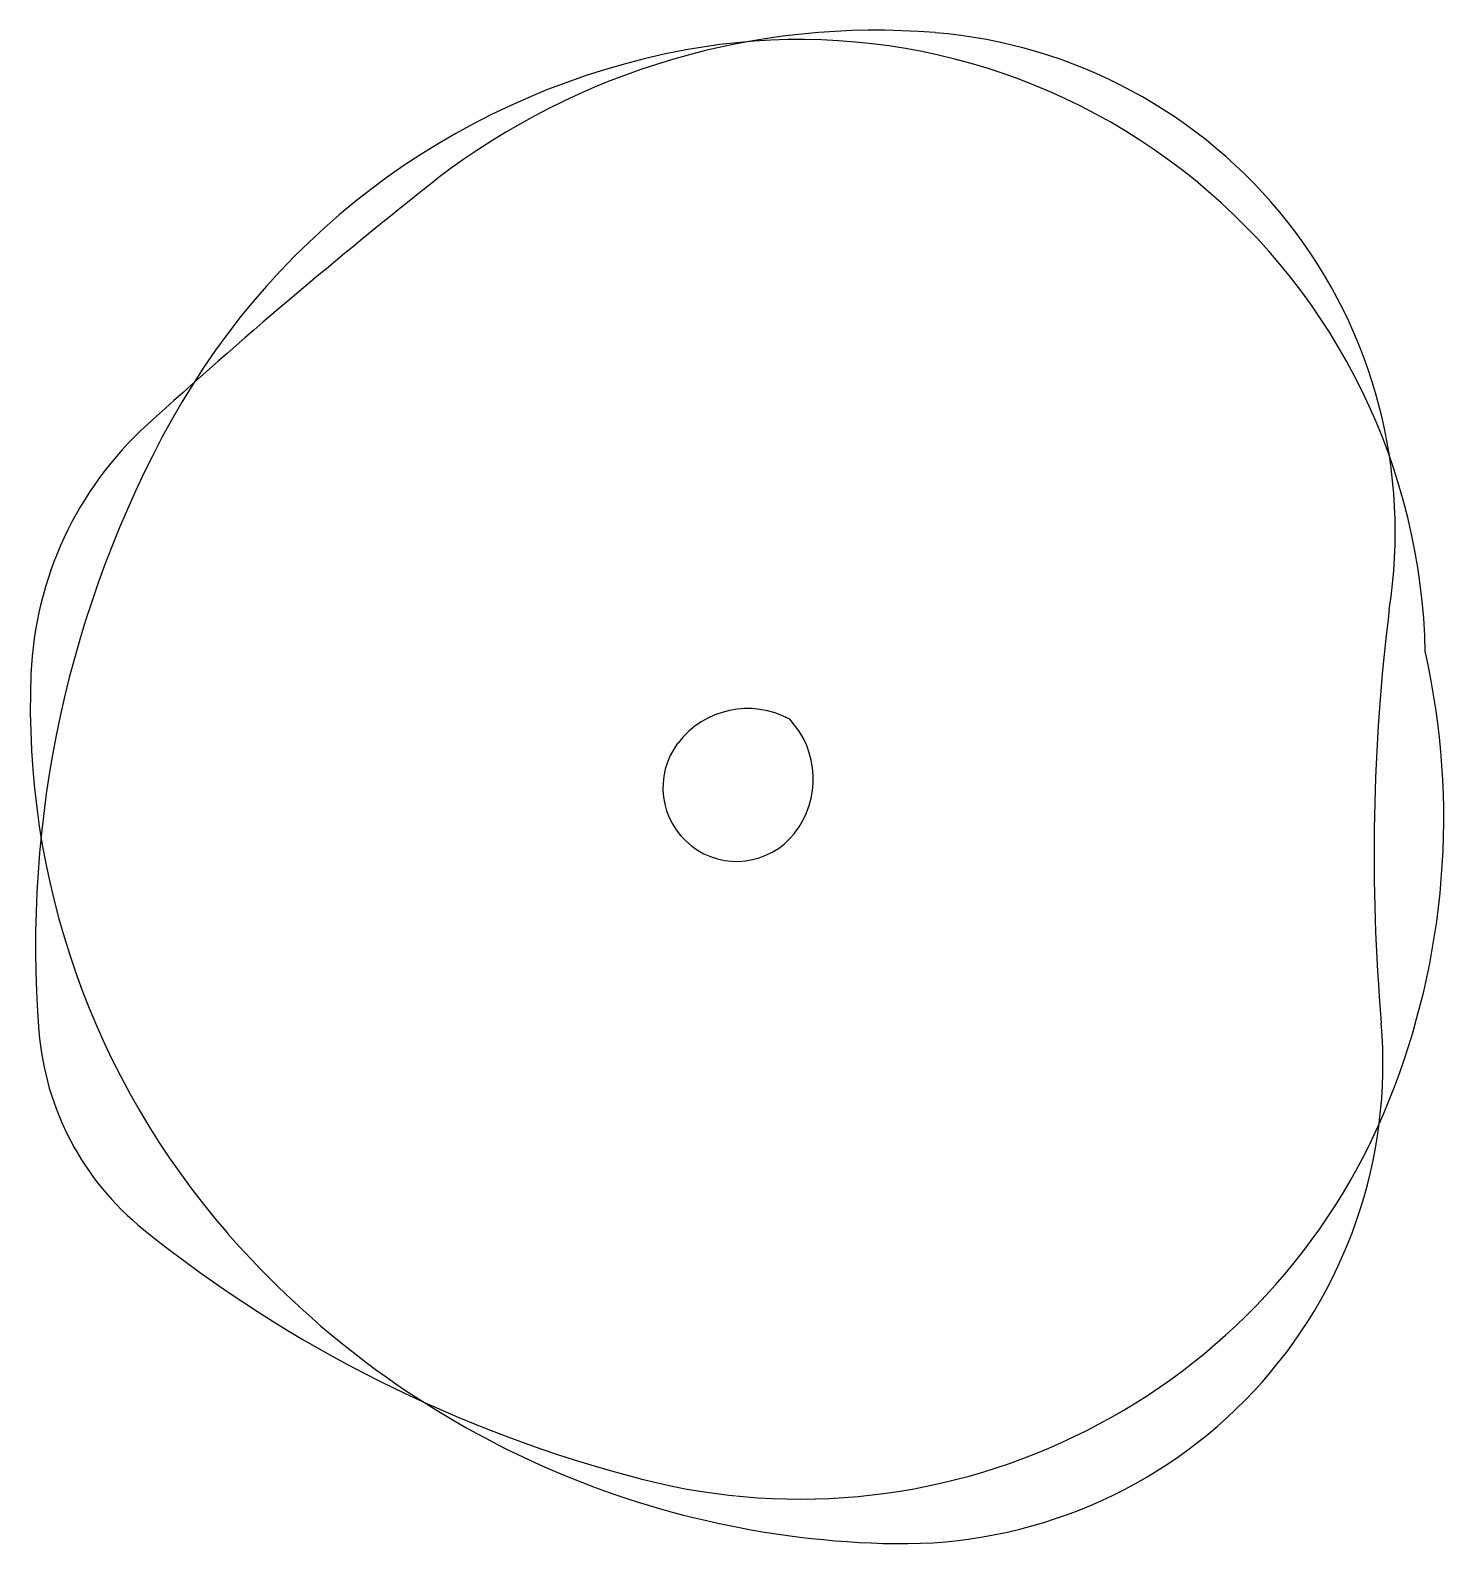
# Model space of a CAD drawing. Extents: x -6.1 to 6, y -6.7 to 6.3.
import ezdxf

# ---------------------------------------------------------------- set-up
doc = ezdxf.new("R2010")
doc.units = 0
doc.layers.get('0').update_dxf_attribs({"linetype": 'CONTINUOUS'})

msp = doc.modelspace()

# ---------------------------------------------------------------- linework, layer by layer
at = {"color": 0}
for centre, radius, start, end in [((1.116, 0.088), 6.203, 85.3103, 127.4297), ((1.271, 1.982), 4.302, 351.1087, 85.3103), ((0.64, -0.139), 6.367, 100.4555, 151.0425), ((0.459, 0.838), 5.373, 1.1676, 100.4555), ((26.379, -31.736), 46.834, 128.3098, 132.2959), ((-3.076, 0.639), 3.065, 132.2959, 177.6877), ((3.236, -1.576), 9.335, 151.0425, 184.4792), ((22.402, -0.785), 17.011, 172.9001, 184.8756), ((-0.52, -0.474), 6.509, 338.1526, 12.6145), ((0.745, 0.485), 6.889, 177.6877, 221.0767), ((0.014, -0.285), 0.752, 61.2791, 142.6793), ((-0.175, -0.138), 0.752, 321.6826, 43.0427), ((-0.081, -0.212), 0.633, 142.6793, 321.6826), ((-3.651, -2.115), 2.426, 184.4792, 231.1587), ((1.345, -2.581), 4.122, 269.0752, 4.8756), ((0.46, -0.867), 5.453, 255.6085, 338.1526), ((1.913, 4.795), 11.298, 231.1587, 255.6085), ((1.404, 1.059), 7.763, 221.0767, 269.0752)]:
    msp.add_arc(centre, radius, start, end, dxfattribs=at)

doc.saveas('drawing.dxf')
